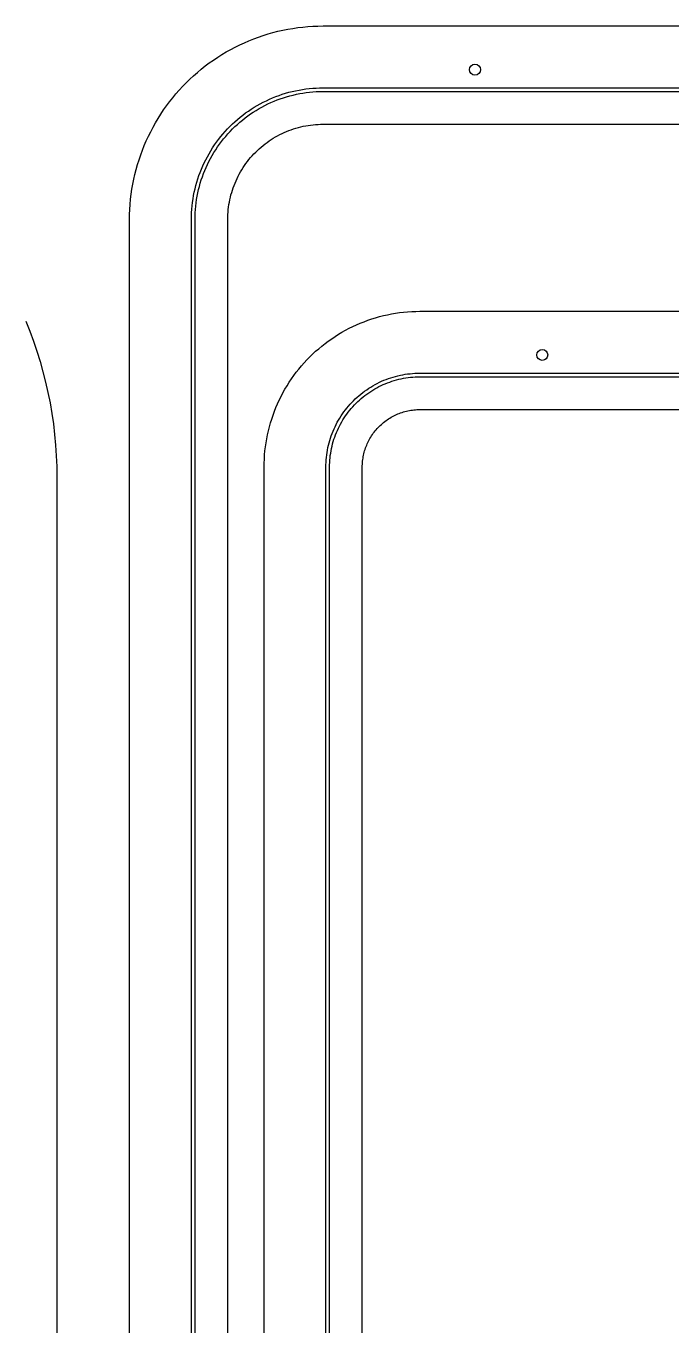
# Model space of a CAD drawing. Header units: metres. Extents: x 10 to 1210, y 10 to 2755.
# Drawn here: x 801.5 to 978.9, y 865 to 1222 of the extents above; entities that cross this region are included whole.
import ezdxf

# ---------------------------------------------------------------- set-up
doc = ezdxf.new("R2010")
doc.units = ezdxf.units.M
for name, color, linetype in [('ACIKLIK', 5, 'Continuous'), ('ASKI_DELIK', 6, 'Continuous'), ('CAM_SABLON', 4, 'Continuous'), ('DIS_KENAR_V91_Z3', 1, 'Continuous'), ('LAMBA_T4_Z4', 3, 'Continuous')]:
    doc.layers.add(name, color=color, linetype=linetype)

msp = doc.modelspace()

# ---------------------------------------------------------------- linework, layer by layer
at = {"layer": 'ACIKLIK'}
for points in [[(857, 675.38), (857, 1168.62), (857.01, 1169.49), (857.04, 1170.17), (857.08, 1170.86), (857.15, 1171.54), (857.23, 1172.22), (857.32, 1172.9), (857.44, 1173.57), (857.57, 1174.25), (857.73, 1174.92), (857.89, 1175.58), (858.08, 1176.24), (858.28, 1176.9), (858.5, 1177.54), (858.74, 1178.19), (859, 1178.83), (859.27, 1179.46), (859.55, 1180.08), (859.86, 1180.69), (860.18, 1181.3), (860.51, 1181.9), (860.86, 1182.49), (861.23, 1183.07), (861.61, 1183.64), (862.01, 1184.2), (862.42, 1184.75), (862.84, 1185.29), (863.28, 1185.81), (863.73, 1186.33), (864.2, 1186.83), (864.68, 1187.32), (865.17, 1187.8), (865.67, 1188.27), (866.19, 1188.72), (866.71, 1189.16), (867.25, 1189.58), (867.8, 1189.99), (868.36, 1190.39), (868.93, 1190.77), (869.51, 1191.14), (870.1, 1191.49), (870.7, 1191.82), (871.31, 1192.14), (871.92, 1192.45), (872.54, 1192.73), (873.17, 1193), (873.81, 1193.26), (874.46, 1193.5), (875.1, 1193.72), (875.76, 1193.92), (876.42, 1194.11), (877.08, 1194.27), (877.75, 1194.43), (878.43, 1194.56), (879.1, 1194.68), (879.78, 1194.77), (880.46, 1194.85), (881.14, 1194.92), (881.83, 1194.96), (882.51, 1194.99), (883.38, 1195), (1156.62, 1195)], [(894, 703.44), (894, 1100.56), (894.01, 1101.15), (894.02, 1101.57), (894.05, 1101.98), (894.09, 1102.39), (894.14, 1102.81), (894.2, 1103.22), (894.27, 1103.62), (894.35, 1104.03), (894.44, 1104.44), (894.54, 1104.84), (894.65, 1105.24), (894.78, 1105.63), (894.91, 1106.03), (895.05, 1106.41), (895.21, 1106.8), (895.37, 1107.18), (895.55, 1107.56), (895.73, 1107.93), (895.92, 1108.3), (896.12, 1108.66), (896.34, 1109.01), (896.56, 1109.36), (896.79, 1109.71), (897.03, 1110.05), (897.28, 1110.38), (897.53, 1110.71), (897.8, 1111.02), (898.07, 1111.34), (898.35, 1111.64), (898.64, 1111.94), (898.94, 1112.23), (899.24, 1112.51), (899.55, 1112.78), (899.87, 1113.05), (900.2, 1113.3), (900.53, 1113.55), (900.87, 1113.79), (901.21, 1114.02), (901.56, 1114.24), (901.92, 1114.45), (902.28, 1114.66), (902.65, 1114.85), (903.02, 1115.03), (903.4, 1115.21), (903.78, 1115.37), (904.16, 1115.52), (904.55, 1115.67), (904.95, 1115.8), (905.34, 1115.92), (905.74, 1116.04), (906.14, 1116.14), (906.55, 1116.23), (906.95, 1116.31), (907.36, 1116.38), (907.77, 1116.44), (908.18, 1116.49), (908.6, 1116.53), (909.01, 1116.55), (909.43, 1116.57), (910.02, 1116.58), (1129.98, 1116.58)]]:
    msp.add_lwpolyline(points, dxfattribs=at)
at = {"layer": 'ASKI_DELIK'}
for centre in [(925, 1210), (943.5, 1131.58)]:
    msp.add_circle(centre, 1.5, dxfattribs=at)
at = {"layer": 'CAM_SABLON'}
for points in [[(848, 675.32), (848, 1168.68), (848.01, 1169.72), (848.05, 1170.64), (848.11, 1171.56), (848.19, 1172.48), (848.3, 1173.39), (848.43, 1174.31), (848.59, 1175.21), (848.77, 1176.12), (848.97, 1177.02), (849.2, 1177.91), (849.45, 1178.8), (849.72, 1179.68), (850.02, 1180.55), (850.34, 1181.41), (850.68, 1182.27), (851.04, 1183.12), (851.43, 1183.95), (851.84, 1184.78), (852.27, 1185.6), (852.72, 1186.4), (853.19, 1187.19), (853.68, 1187.97), (854.19, 1188.74), (854.72, 1189.49), (855.28, 1190.23), (855.85, 1190.95), (856.43, 1191.66), (857.04, 1192.35), (857.67, 1193.03), (858.31, 1193.69), (858.97, 1194.33), (859.65, 1194.96), (860.34, 1195.57), (861.05, 1196.15), (861.77, 1196.72), (862.51, 1197.28), (863.26, 1197.81), (864.03, 1198.32), (864.81, 1198.81), (865.6, 1199.28), (866.4, 1199.73), (867.22, 1200.16), (868.05, 1200.57), (868.88, 1200.96), (869.73, 1201.32), (870.59, 1201.66), (871.45, 1201.98), (872.32, 1202.28), (873.2, 1202.55), (874.09, 1202.8), (874.98, 1203.03), (875.88, 1203.23), (876.79, 1203.41), (877.69, 1203.57), (878.61, 1203.7), (879.52, 1203.81), (880.44, 1203.89), (881.36, 1203.95), (882.28, 1203.99), (883.32, 1204), (1156.68, 1204)], [(885, 703.38), (885, 1100.62), (885.01, 1101.39), (885.04, 1102.04), (885.08, 1102.69), (885.14, 1103.34), (885.21, 1103.98), (885.31, 1104.62), (885.42, 1105.27), (885.54, 1105.9), (885.69, 1106.54), (885.85, 1107.17), (886.02, 1107.79), (886.22, 1108.41), (886.43, 1109.03), (886.65, 1109.64), (886.89, 1110.24), (887.15, 1110.84), (887.42, 1111.43), (887.71, 1112.02), (888.01, 1112.59), (888.33, 1113.16), (888.66, 1113.72), (889.01, 1114.27), (889.37, 1114.81), (889.75, 1115.34), (890.13, 1115.86), (890.54, 1116.37), (890.95, 1116.87), (891.38, 1117.36), (891.82, 1117.84), (892.28, 1118.3), (892.74, 1118.76), (893.22, 1119.2), (893.71, 1119.63), (894.21, 1120.04), (894.72, 1120.44), (895.24, 1120.83), (895.77, 1121.21), (896.31, 1121.57), (896.86, 1121.92), (897.42, 1122.25), (897.99, 1122.57), (898.56, 1122.87), (899.15, 1123.16), (899.74, 1123.43), (900.33, 1123.69), (900.94, 1123.93), (901.55, 1124.15), (902.16, 1124.36), (902.79, 1124.55), (903.41, 1124.73), (904.04, 1124.89), (904.68, 1125.03), (905.31, 1125.16), (905.95, 1125.27), (906.6, 1125.36), (907.24, 1125.44), (907.89, 1125.5), (908.54, 1125.54), (909.19, 1125.57), (909.96, 1125.58), (1130.04, 1125.58)]]:
    msp.add_lwpolyline(points, dxfattribs=at)
at = {"layer": 'DIS_KENAR_V91_Z3'}
for points in [[(830, 675.2), (830, 1168.8), (830.02, 1170.19), (830.07, 1171.58), (830.16, 1172.97), (830.29, 1174.36), (830.46, 1175.74), (830.65, 1177.12), (830.89, 1178.49), (831.16, 1179.86), (831.47, 1181.22), (831.81, 1182.57), (832.19, 1183.91), (832.6, 1185.24), (833.05, 1186.56), (833.53, 1187.87), (834.05, 1189.16), (834.6, 1190.44), (835.18, 1191.7), (835.8, 1192.95), (836.45, 1194.18), (837.13, 1195.4), (837.84, 1196.6), (838.58, 1197.77), (839.36, 1198.93), (840.16, 1200.07), (840.99, 1201.19), (841.86, 1202.28), (842.75, 1203.35), (843.66, 1204.4), (844.61, 1205.42), (845.58, 1206.42), (846.58, 1207.39), (847.6, 1208.34), (848.65, 1209.25), (849.72, 1210.14), (850.81, 1211.01), (851.93, 1211.84), (853.07, 1212.64), (854.23, 1213.42), (855.4, 1214.16), (856.6, 1214.87), (857.82, 1215.55), (859.05, 1216.2), (860.3, 1216.82), (861.56, 1217.4), (862.84, 1217.95), (864.13, 1218.47), (865.44, 1218.95), (866.76, 1219.4), (868.09, 1219.81), (869.43, 1220.19), (870.78, 1220.53), (872.14, 1220.84), (873.51, 1221.11), (874.88, 1221.35), (876.26, 1221.54), (877.64, 1221.71), (879.03, 1221.84), (880.42, 1221.93), (881.81, 1221.98), (883.2, 1222), (1156.8, 1222)], [(867, 703.26), (867, 1100.74), (867.01, 1101.86), (867.06, 1102.98), (867.13, 1104.1), (867.23, 1105.22), (867.37, 1106.33), (867.53, 1107.44), (867.72, 1108.55), (867.94, 1109.65), (868.18, 1110.74), (868.46, 1111.83), (868.76, 1112.91), (869.1, 1113.98), (869.46, 1115.04), (869.85, 1116.09), (870.26, 1117.13), (870.7, 1118.16), (871.17, 1119.18), (871.67, 1120.19), (872.19, 1121.18), (872.74, 1122.16), (873.31, 1123.12), (873.91, 1124.07), (874.53, 1125), (875.18, 1125.92), (875.85, 1126.82), (876.55, 1127.7), (877.26, 1128.56), (878, 1129.4), (878.77, 1130.23), (879.55, 1131.03), (880.35, 1131.81), (881.17, 1132.58), (882.02, 1133.31), (882.88, 1134.03), (883.76, 1134.73), (884.66, 1135.4), (885.58, 1136.04), (886.51, 1136.67), (887.46, 1137.27), (888.42, 1137.84), (889.4, 1138.39), (890.39, 1138.91), (891.4, 1139.41), (892.42, 1139.88), (893.45, 1140.32), (894.49, 1140.73), (895.54, 1141.12), (896.6, 1141.48), (897.67, 1141.81), (898.75, 1142.12), (899.84, 1142.4), (900.93, 1142.64), (902.03, 1142.86), (903.14, 1143.05), (904.25, 1143.21), (905.36, 1143.34), (906.48, 1143.45), (907.6, 1143.52), (908.72, 1143.56), (909.84, 1143.58), (1130.16, 1143.58)], [(801.47, 1140.86), (802.56, 1138.14), (803.58, 1135.39), (804.52, 1132.61), (805.39, 1129.81), (806.18, 1126.99), (806.91, 1124.15), (807.55, 1121.29), (808.12, 1118.41), (808.62, 1115.52), (809.04, 1112.62), (809.39, 1109.71), (809.65, 1106.79), (809.85, 1103.86), (809.96, 1100.93), (810, 1098), (810, 122)]]:
    msp.add_lwpolyline(points, dxfattribs=at)
at = {"layer": 'LAMBA_T4_Z4'}
for points in [[(847, 675.31), (847, 1168.69), (847.01, 1169.75), (847.05, 1170.69), (847.11, 1171.64), (847.2, 1172.58), (847.31, 1173.52), (847.45, 1174.46), (847.61, 1175.4), (847.79, 1176.33), (848, 1177.25), (848.23, 1178.17), (848.49, 1179.08), (848.77, 1179.99), (849.08, 1180.88), (849.41, 1181.77), (849.76, 1182.65), (850.13, 1183.52), (850.53, 1184.38), (850.95, 1185.23), (851.39, 1186.07), (851.85, 1186.9), (852.34, 1187.71), (852.84, 1188.52), (853.37, 1189.3), (853.91, 1190.08), (854.48, 1190.84), (855.07, 1191.58), (855.67, 1192.31), (856.3, 1193.02), (856.94, 1193.72), (857.6, 1194.4), (858.28, 1195.06), (858.98, 1195.7), (859.69, 1196.33), (860.42, 1196.93), (861.16, 1197.52), (861.92, 1198.09), (862.7, 1198.63), (863.48, 1199.16), (864.29, 1199.66), (865.1, 1200.15), (865.93, 1200.61), (866.77, 1201.05), (867.62, 1201.47), (868.48, 1201.87), (869.35, 1202.24), (870.23, 1202.59), (871.12, 1202.92), (872.01, 1203.23), (872.92, 1203.51), (873.83, 1203.77), (874.75, 1204), (875.67, 1204.21), (876.6, 1204.39), (877.54, 1204.55), (878.48, 1204.69), (879.42, 1204.8), (880.36, 1204.89), (881.31, 1204.95), (882.25, 1204.99), (883.31, 1205), (1156.69, 1205)], [(884, 703.37), (884, 1100.63), (884.01, 1101.42), (884.04, 1102.09), (884.08, 1102.77), (884.14, 1103.44), (884.22, 1104.11), (884.32, 1104.78), (884.43, 1105.45), (884.57, 1106.11), (884.72, 1106.77), (884.88, 1107.43), (885.07, 1108.08), (885.27, 1108.72), (885.48, 1109.36), (885.72, 1110), (885.97, 1110.63), (886.24, 1111.25), (886.52, 1111.86), (886.82, 1112.47), (887.13, 1113.07), (887.46, 1113.66), (887.81, 1114.24), (888.17, 1114.81), (888.55, 1115.37), (888.94, 1115.93), (889.34, 1116.47), (889.76, 1117), (890.19, 1117.52), (890.64, 1118.03), (891.1, 1118.52), (891.57, 1119.01), (892.05, 1119.48), (892.55, 1119.94), (893.06, 1120.39), (893.58, 1120.82), (894.11, 1121.24), (894.65, 1121.64), (895.21, 1122.03), (895.77, 1122.41), (896.34, 1122.77), (896.92, 1123.12), (897.51, 1123.45), (898.11, 1123.76), (898.72, 1124.06), (899.33, 1124.34), (899.95, 1124.61), (900.58, 1124.86), (901.22, 1125.1), (901.86, 1125.31), (902.5, 1125.51), (903.15, 1125.7), (903.81, 1125.86), (904.47, 1126.01), (905.13, 1126.14), (905.8, 1126.26), (906.47, 1126.36), (907.14, 1126.44), (907.81, 1126.5), (908.49, 1126.54), (909.16, 1126.57), (909.95, 1126.58), (1130.05, 1126.58)]]:
    msp.add_lwpolyline(points, dxfattribs=at)

doc.saveas('drawing.dxf')
